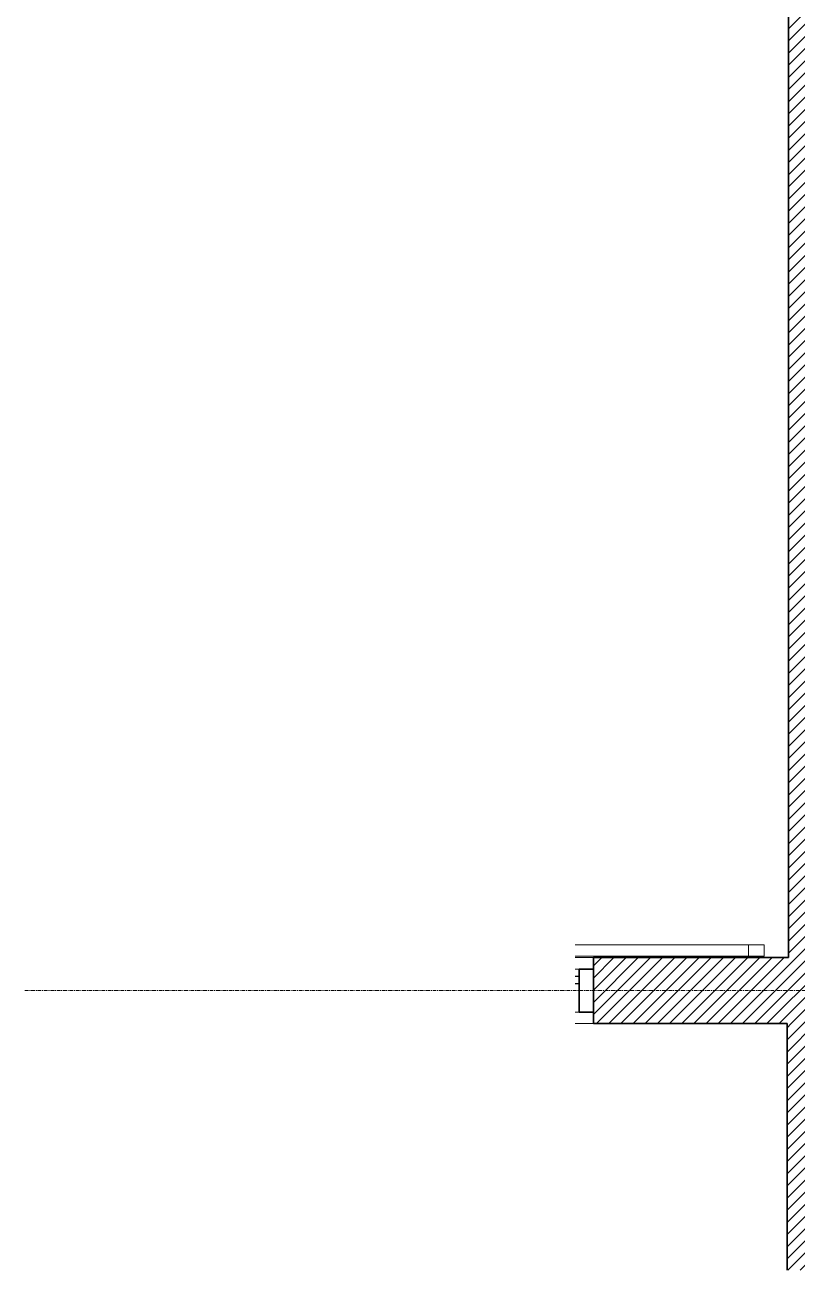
# Model space of a CAD drawing. Header units: inches. Extents: x 22 to 382261, y 22 to 371281.
# Drawn here: x 259894 to 262588, y 55105 to 59447 of the extents above; entities that cross this region are included whole.
import ezdxf

# ---------------------------------------------------------------- set-up
doc = ezdxf.new("R2010")
doc.units = ezdxf.units.IN
doc.header["$MEASUREMENT"] = 0
doc.linetypes.add('Grid Line 1_2_', pattern=[22.225, 12.7, -3.175, 3.175, -3.175])
for name, color, linetype, lineweight in [('A-GLAZ-CURT', 52, 'Continuous', 9), ('A-GLAZ-CWMG', 51, 'Continuous', 9), ('A-WALL-PATT', 111, 'Continuous', 9), ('I-WALL', 2, 'Continuous', 9), ('Q-CASE', 31, 'Continuous', 9), ('S-GRID', 1, 'Continuous', 9)]:
    doc.layers.add(name, color=color, linetype=linetype, lineweight=lineweight)
pattern_1 = [(45, (261326.42, 47511.47), (-21.2132, 21.2132), [])]

# ---------------------------------------------------------------- blocks, each defined once
blk = doc.blocks.new('Casework 3 - Casework 3-482897-02-GYM AND MEMBERS ROOM BLOWUP')
at = {"layer": 'Q-CASE'}
for p, q in [((486.5, 8728.2), (1092.1, 8728.2)), ((1092.1, 8688.2), (486.5, 8688.2)), ((1146, 8728.2), (1092.1, 8728.2)), ((1092.1, 8728.2), (1092.1, 8688.2)), ((1092.1, 8688.2), (1146, 8688.2)), ((1146, 8688.2), (1146, 8728.2))]:
    blk.add_line(p, q, dxfattribs=at)
blk = doc.blocks.new('System Panel - Glazed-560732-02-GYM AND MEMBERS ROOM BLOWUP')
at = {"layer": 'A-GLAZ-CURT', "lineweight": 25}
for p, q in [((262.5, 49.5), (248, 49.5)), ((262.5, 24.5), (262.5, 49.5)), ((248, 24.5), (262.5, 24.5))]:
    blk.add_line(p, q, dxfattribs=at)
blk = doc.blocks.new('Rectangular Mullion - 50 x 150mm-560735-02-GYM AND MEMBERS ROOM BLOWUP')
at = {"layer": 'A-GLAZ-CWMG', "lineweight": 35}
for p, q in [((-50, 75), (0, 75)), ((-50, -75), (-50, 75)), ((0, 75), (0, -75)), ((0, -75), (-50, -75))]:
    blk.add_line(p, q, dxfattribs=at)
blk = doc.blocks.new('Rectangular Mullion - 50 x 150mm-440585-02-GYM AND MEMBERS ROOM BLOWUP')
at = {"layer": 'A-GLAZ-CWMG'}
for p, q in [((501, 8643.2), (486.5, 8643.2)), ((501, 8493.2), (486.5, 8493.2))]:
    blk.add_line(p, q, dxfattribs=at)

msp = doc.modelspace()

# ---------------------------------------------------------------- hatches: boundary and pattern name
at = {"layer": 'A-WALL-PATT', "lineweight": 18}
h = msp.add_hatch(dxfattribs=at)
h.set_pattern_fill('FP_3', color=256, style=0, pattern_type=2)
h.set_pattern_definition(pattern_1)
h.paths.add_polyline_path([(262787.6, 56194.7), (262787.6, 59749.7), (262557.6, 59749.7), (262557.6, 56194.7), (262667.6, 56194.7)])
h = msp.add_hatch(dxfattribs=at)
h.set_pattern_fill('FP_3', color=256, style=0, pattern_type=2)
h.set_pattern_definition(pattern_1)
h.paths.add_polyline_path([(261877.4, 55964.7), (262667.6, 55964.7), (262667.6, 56194.7), (261877.4, 56194.7)])
h = msp.add_hatch(dxfattribs=at)
h.set_pattern_fill('FP_3', color=256, style=0, pattern_type=2)
h.set_pattern_definition(pattern_1)
h.paths.add_polyline_path([(262651.9, 55104.8), (262782.6, 55104.8), (262782.6, 55964.7), (262552.6, 55964.7), (262552.6, 55104.8)])

# ---------------------------------------------------------------- linework, layer by layer
at = {"layer": 'I-WALL', "lineweight": 35}
for p, q in [((262557.6, 59749.7), (262557.6, 56194.7)), ((262557.6, 56194.7), (261877.4, 56194.7)), ((261877.4, 56194.7), (261877.4, 55964.7)), ((261877.4, 55964.7), (262552.6, 55964.7)), ((262552.6, 55964.7), (262552.6, 55104.8))]:
    msp.add_line(p, q, dxfattribs=at)
at = {"layer": 'I-WALL'}
for p, q in [((261812.9, 56194.7), (261877.4, 56194.7)), ((261877.4, 55964.7), (261812.9, 55964.7))]:
    msp.add_line(p, q, dxfattribs=at)
at = {"layer": 'S-GRID', "linetype": 'Grid Line 1_2_'}
msp.add_line((259894, 56079.7), (287182.9, 56079.7), dxfattribs=at)

# ---------------------------------------------------------------- block references
at = {"layer": 'A-GLAZ-CURT'}
msp.add_blockref('System Panel - Glazed-560732-02-GYM AND MEMBERS ROOM BLOWUP', (261564.9, 56079.7), dxfattribs=at)
at = {"layer": 'A-GLAZ-CWMG'}
msp.add_blockref('Rectangular Mullion - 50 x 150mm-440585-02-GYM AND MEMBERS ROOM BLOWUP', (261326.4, 47511.5), dxfattribs=at)
at = {"layer": 'A-GLAZ-CWMG', "extrusion": (0, 0, -1), "rotation": 180}
msp.add_blockref('Rectangular Mullion - 50 x 150mm-560735-02-GYM AND MEMBERS ROOM BLOWUP', (-261877.4, 56079.7), dxfattribs=at)
at = {"layer": 'Q-CASE'}
msp.add_blockref('Casework 3 - Casework 3-482897-02-GYM AND MEMBERS ROOM BLOWUP', (261326.4, 47511.5), dxfattribs=at)

doc.saveas('drawing.dxf')
